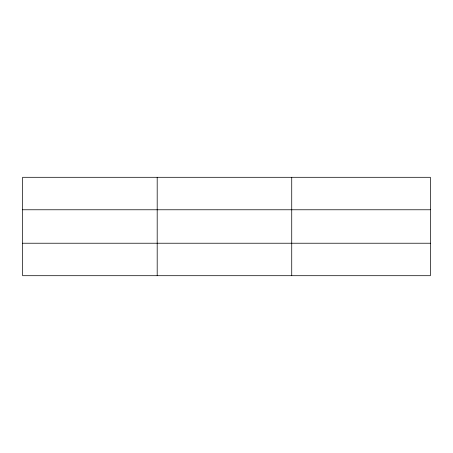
<?xml version="1.0" encoding="UTF-8"?>
<svg xmlns="http://www.w3.org/2000/svg" width="453" height="453" viewBox="0 0 453 453"><rect width="100%" height="100%" fill="white"/><g stroke="black" fill="none" stroke-linecap="round" stroke-linejoin="round"><path stroke-width="0.68" d="M157.191 177.299L157.191 275.701M291.732 177.299L291.732 275.701M430.35 209.773L430.35 177.299L22.65 177.299L22.65 275.701L430.35 275.701L430.35 209.773L22.65 209.773M22.65 243.227L430.35 243.227"/></g></svg>
